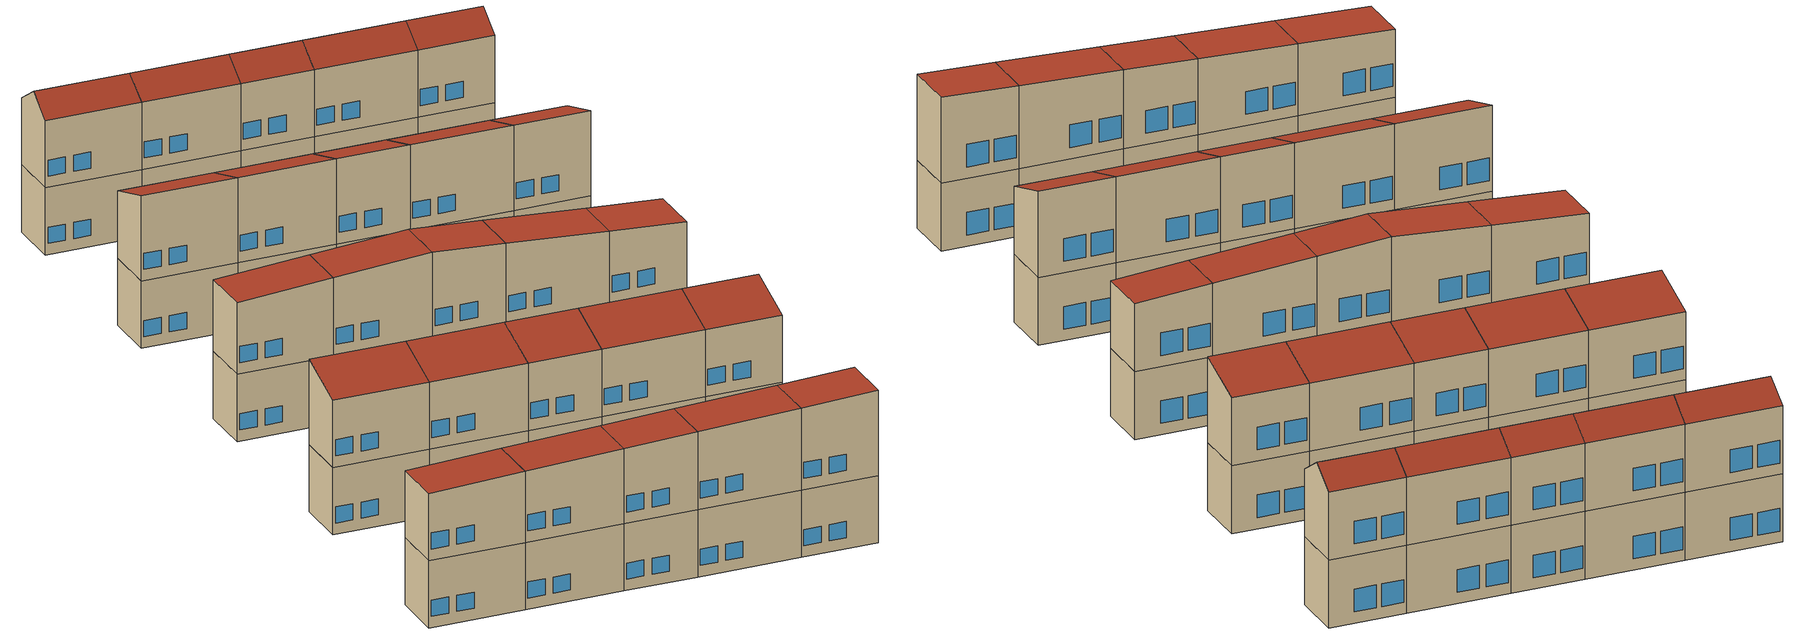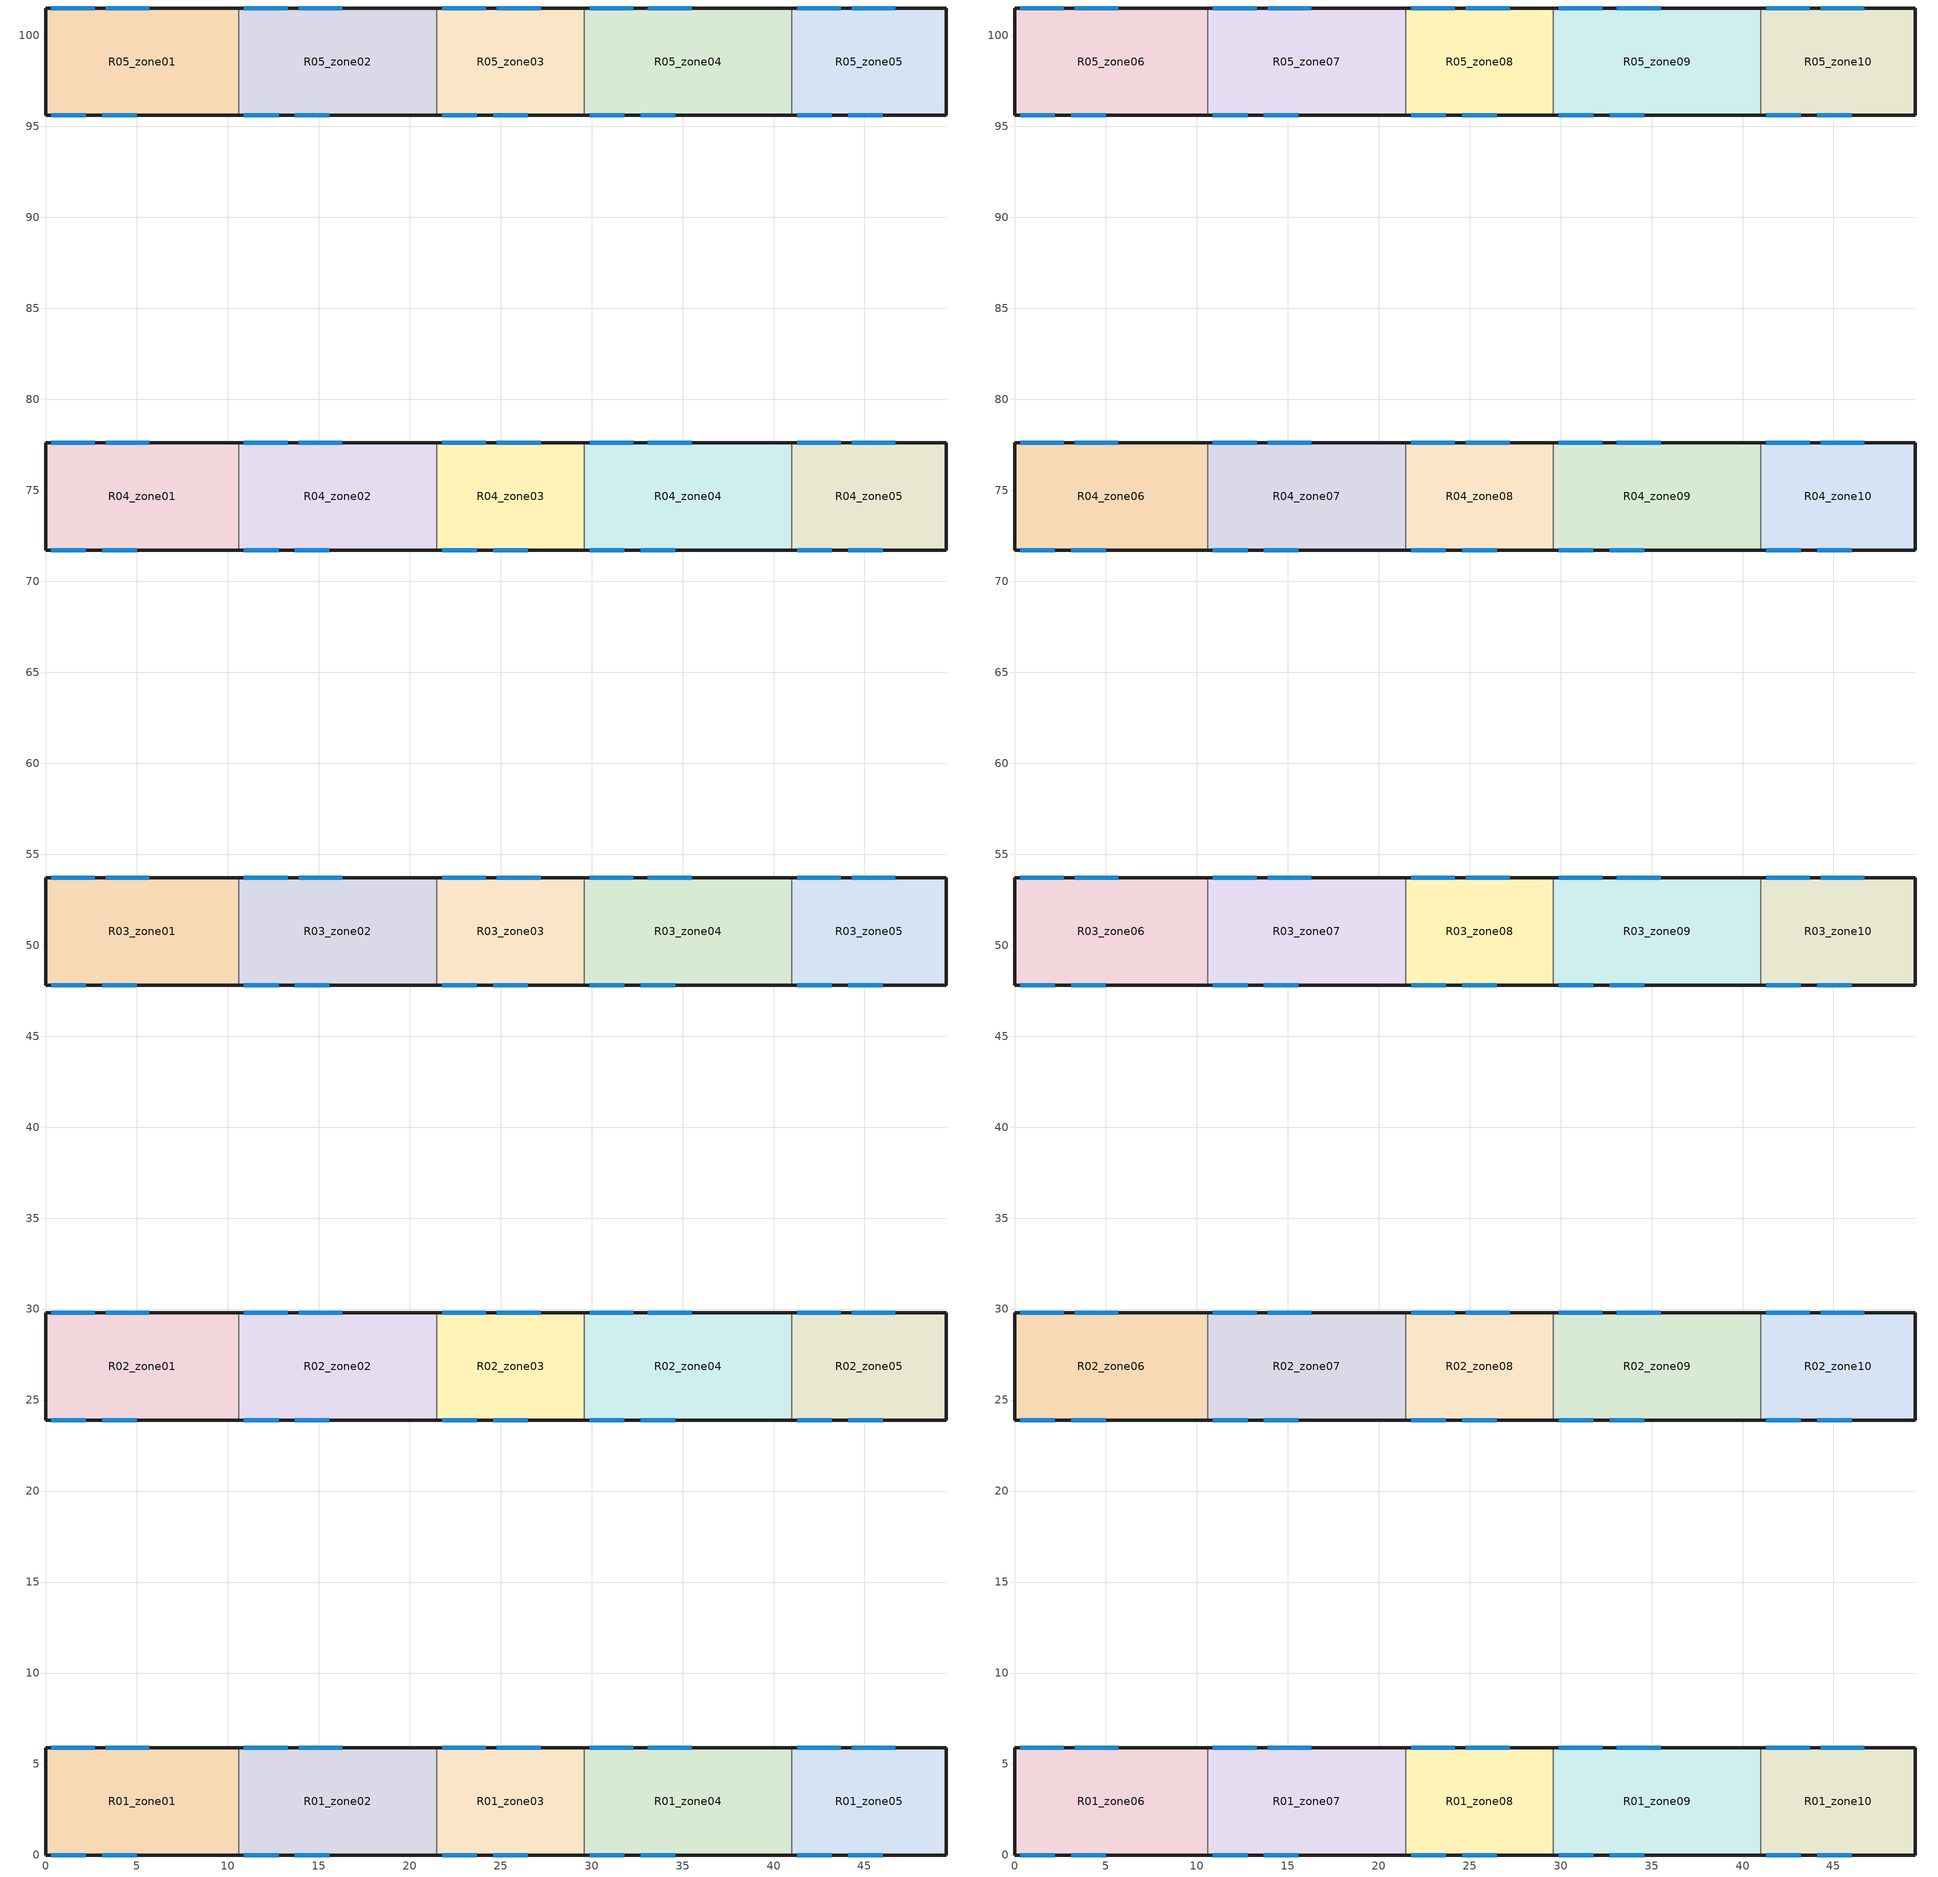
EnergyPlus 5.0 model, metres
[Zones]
R01_zone01
 floor ground (GROUND_FLOOR): 10.6,5.9 10.6,0 0,0 0,5.9 z0
 wall outside (EXT_WALL): 10.6,5.9 0,5.9 0,0 10.6,0 z0:7.5
 wall to R01_zone02 (ADJ_WALL): 10.6,0 10.6,5.9 z0:7.5
 window (EXT_WINDOW1): 0.3,0 2.2,0 / 3.1,0 5,0 z1.25:3.05; 2.7,5.9 0.3,5.9 / 5.7,5.9 3.3,5.9 z1.25:3.75
 ceiling to R01_zone06 (ADJ_CEILING): 0,5.9 0,0 10.6,0 10.6,5.9 z7.5
R01_zone02
 floor ground (GROUND_FLOOR): 21.5,5.9 21.5,0 10.6,0 10.6,5.9 z0
 wall outside (EXT_WALL): 21.5,5.9 10.6,5.9 / 10.6,0 21.5,0 z0:7.5
 wall to R01_zone03 (ADJ_WALL): 21.5,0 21.5,5.9 z0:7.5
 wall to R01_zone01 (ADJ_WALL): 10.6,5.9 10.6,0 z0:7.5
 window (EXT_WINDOW1): 10.9,0 12.8,0 / 13.7,0 15.6,0 z1.25:3.05; 13.3,5.9 10.9,5.9 / 16.3,5.9 13.9,5.9 z1.25:3.75
 ceiling to R01_zone07 (ADJ_CEILING): 10.6,5.9 10.6,0 21.5,0 21.5,5.9 z7.5
R01_zone03
 floor ground (GROUND_FLOOR): 29.6,5.9 29.6,0 21.5,0 21.5,5.9 z0
 wall outside (EXT_WALL): 29.6,5.9 21.5,5.9 / 21.5,0 29.6,0 z0:7.5
 wall to R01_zone04 (ADJ_WALL): 29.6,0 29.6,5.9 z0:7.5
 wall to R01_zone02 (ADJ_WALL): 21.5,5.9 21.5,0 z0:7.5
 window (EXT_WINDOW1): 21.8,0 23.7,0 / 24.6,0 26.5,0 z1.25:3.05; 24.2,5.9 21.8,5.9 / 27.2,5.9 24.8,5.9 z1.25:3.75
 ceiling to R01_zone08 (ADJ_CEILING): 21.5,5.9 21.5,0 29.6,0 29.6,5.9 z7.5
R01_zone04
 floor ground (GROUND_FLOOR): 41,5.9 41,0 29.6,0 29.6,5.9 z0
 wall outside (EXT_WALL): 41,5.9 29.6,5.9 / 29.6,0 41,0 z0:7.5
 wall to R01_zone05 (ADJ_WALL): 41,0 41,5.9 z0:7.5
 wall to R01_zone03 (ADJ_WALL): 29.6,5.9 29.6,0 z0:7.5
 window (EXT_WINDOW1): 29.9,0 31.8,0 / 32.7,0 34.6,0 z1.25:3.05; 32.3,5.9 29.9,5.9 / 35.5,5.9 33.1,5.9 z1.25:3.75
 ceiling to R01_zone09 (ADJ_CEILING): 29.6,5.9 29.6,0 41,0 41,5.9 z7.5
R01_zone05
 floor ground (GROUND_FLOOR): 49.5,5.9 49.5,0 41,0 41,5.9 z0
 wall outside (EXT_WALL): 41,0 49.5,0 49.5,5.9 41,5.9 z0:7.5
 wall to R01_zone04 (ADJ_WALL): 41,5.9 41,0 z0:7.5
 window (EXT_WINDOW1): 41.3,0 43.2,0 / 44.1,0 46,0 z1.25:3.05; 43.7,5.9 41.3,5.9 / 46.7,5.9 44.3,5.9 z1.25:3.75
 ceiling to R01_zone10 (ADJ_CEILING): 41,5.9 41,0 49.5,0 49.5,5.9 z7.5
R02_zone01
 floor ground (GROUND_FLOOR): 10.6,29.8 10.6,23.9 0,23.9 0,29.8 z0
 wall outside (EXT_WALL): 10.6,29.8 0,29.8 0,23.9 10.6,23.9 z0:7.5
 wall to R02_zone02 (ADJ_WALL): 10.6,23.9 10.6,29.8 z0:7.5
 window (EXT_WINDOW1): 0.3,23.9 2.2,23.9 / 3.1,23.9 5,23.9 z1.25:3.05; 2.7,29.8 0.3,29.8 / 5.7,29.8 3.3,29.8 z1.25:3.75
 ceiling to R02_zone06 (ADJ_CEILING): 0,29.8 0,23.9 10.6,23.9 10.6,29.8 z7.5
R02_zone02
 floor ground (GROUND_FLOOR): 21.5,29.8 21.5,23.9 10.6,23.9 10.6,29.8 z0
 wall outside (EXT_WALL): 21.5,29.8 10.6,29.8 / 10.6,23.9 21.5,23.9 z0:7.5
 wall to R02_zone03 (ADJ_WALL): 21.5,23.9 21.5,29.8 z0:7.5
 wall to R02_zone01 (ADJ_WALL): 10.6,29.8 10.6,23.9 z0:7.5
 window (EXT_WINDOW1): 10.9,23.9 12.8,23.9 / 13.7,23.9 15.6,23.9 z1.25:3.05; 13.3,29.8 10.9,29.8 / 16.3,29.8 13.9,29.8 z1.25:3.75
 ceiling to R02_zone07 (ADJ_CEILING): 10.6,29.8 10.6,23.9 21.5,23.9 21.5,29.8 z7.5
R02_zone03
 floor ground (GROUND_FLOOR): 29.6,29.8 29.6,23.9 21.5,23.9 21.5,29.8 z0
 wall outside (EXT_WALL): 29.6,29.8 21.5,29.8 / 21.5,23.9 29.6,23.9 z0:7.5
 wall to R02_zone04 (ADJ_WALL): 29.6,23.9 29.6,29.8 z0:7.5
 wall to R02_zone02 (ADJ_WALL): 21.5,29.8 21.5,23.9 z0:7.5
 window (EXT_WINDOW1): 21.8,23.9 23.7,23.9 / 24.6,23.9 26.5,23.9 z1.25:3.05; 24.2,29.8 21.8,29.8 / 27.2,29.8 24.8,29.8 z1.25:3.75
 ceiling to R02_zone08 (ADJ_CEILING): 21.5,29.8 21.5,23.9 29.6,23.9 29.6,29.8 z7.5
R02_zone04
 floor ground (GROUND_FLOOR): 41,29.8 41,23.9 29.6,23.9 29.6,29.8 z0
 wall outside (EXT_WALL): 41,29.8 29.6,29.8 / 29.6,23.9 41,23.9 z0:7.5
 wall to R02_zone05 (ADJ_WALL): 41,23.9 41,29.8 z0:7.5
 wall to R02_zone03 (ADJ_WALL): 29.6,29.8 29.6,23.9 z0:7.5
 window (EXT_WINDOW1): 29.9,23.9 31.8,23.9 / 32.7,23.9 34.6,23.9 z1.25:3.05; 32.3,29.8 29.9,29.8 / 35.5,29.8 33.1,29.8 z1.25:3.75
 ceiling to R02_zone09 (ADJ_CEILING): 29.6,29.8 29.6,23.9 41,23.9 41,29.8 z7.5
R02_zone05
 floor ground (GROUND_FLOOR): 49.5,29.8 49.5,23.9 41,23.9 41,29.8 z0
 wall outside (EXT_WALL): 41,23.9 49.5,23.9 49.5,29.8 41,29.8 z0:7.5
 wall to R02_zone04 (ADJ_WALL): 41,29.8 41,23.9 z0:7.5
 window (EXT_WINDOW1): 41.3,23.9 43.2,23.9 / 44.1,23.9 46,23.9 z1.25:3.05; 43.7,29.8 41.3,29.8 / 46.7,29.8 44.3,29.8 z1.25:3.75
 ceiling to R02_zone10 (ADJ_CEILING): 41,29.8 41,23.9 49.5,23.9 49.5,29.8 z7.5
R03_zone01
 floor ground (GROUND_FLOOR): 10.6,53.7 10.6,47.8 0,47.8 0,53.7 z0
 wall outside (EXT_WALL): 10.6,53.7 0,53.7 0,47.8 10.6,47.8 z0:7.5
 wall to R03_zone02 (ADJ_WALL): 10.6,47.8 10.6,53.7 z0:7.5
 window (EXT_WINDOW1): 0.3,47.8 2.2,47.8 / 3.1,47.8 5,47.8 z1.25:3.05; 2.7,53.7 0.3,53.7 / 5.7,53.7 3.3,53.7 z1.25:3.75
 ceiling to R03_zone06 (ADJ_CEILING): 0,53.7 0,47.8 10.6,47.8 10.6,53.7 z7.5
R03_zone02
 floor ground (GROUND_FLOOR): 21.5,53.7 21.5,47.8 10.6,47.8 10.6,53.7 z0
 wall outside (EXT_WALL): 21.5,53.7 10.6,53.7 / 10.6,47.8 21.5,47.8 z0:7.5
 wall to R03_zone03 (ADJ_WALL): 21.5,47.8 21.5,53.7 z0:7.5
 wall to R03_zone01 (ADJ_WALL): 10.6,53.7 10.6,47.8 z0:7.5
 window (EXT_WINDOW1): 10.9,47.8 12.8,47.8 / 13.7,47.8 15.6,47.8 z1.25:3.05; 13.3,53.7 10.9,53.7 / 16.3,53.7 13.9,53.7 z1.25:3.75
 ceiling to R03_zone07 (ADJ_CEILING): 10.6,53.7 10.6,47.8 21.5,47.8 21.5,53.7 z7.5
R03_zone03
 floor ground (GROUND_FLOOR): 29.6,53.7 29.6,47.8 21.5,47.8 21.5,53.7 z0
 wall outside (EXT_WALL): 29.6,53.7 21.5,53.7 / 21.5,47.8 29.6,47.8 z0:7.5
 wall to R03_zone04 (ADJ_WALL): 29.6,47.8 29.6,53.7 z0:7.5
 wall to R03_zone02 (ADJ_WALL): 21.5,53.7 21.5,47.8 z0:7.5
 window (EXT_WINDOW1): 21.8,47.8 23.7,47.8 / 24.6,47.8 26.5,47.8 z1.25:3.05; 24.2,53.7 21.8,53.7 / 27.2,53.7 24.8,53.7 z1.25:3.75
 ceiling to R03_zone08 (ADJ_CEILING): 21.5,53.7 21.5,47.8 29.6,47.8 29.6,53.7 z7.5
R03_zone04
 floor ground (GROUND_FLOOR): 41,53.7 41,47.8 29.6,47.8 29.6,53.7 z0
 wall outside (EXT_WALL): 41,53.7 29.6,53.7 / 29.6,47.8 41,47.8 z0:7.5
 wall to R03_zone05 (ADJ_WALL): 41,47.8 41,53.7 z0:7.5
 wall to R03_zone03 (ADJ_WALL): 29.6,53.7 29.6,47.8 z0:7.5
 window (EXT_WINDOW1): 29.9,47.8 31.8,47.8 / 32.7,47.8 34.6,47.8 z1.25:3.05; 32.3,53.7 29.9,53.7 / 35.5,53.7 33.1,53.7 z1.25:3.75
 ceiling to R03_zone09 (ADJ_CEILING): 29.6,53.7 29.6,47.8 41,47.8 41,53.7 z7.5
R03_zone05
 floor ground (GROUND_FLOOR): 49.5,53.7 49.5,47.8 41,47.8 41,53.7 z0
 wall outside (EXT_WALL): 41,47.8 49.5,47.8 49.5,53.7 41,53.7 z0:7.5
 wall to R03_zone04 (ADJ_WALL): 41,53.7 41,47.8 z0:7.5
 window (EXT_WINDOW1): 41.3,47.8 43.2,47.8 / 44.1,47.8 46,47.8 z1.25:3.05; 43.7,53.7 41.3,53.7 / 46.7,53.7 44.3,53.7 z1.25:3.75
 ceiling to R03_zone10 (ADJ_CEILING): 41,53.7 41,47.8 49.5,47.8 49.5,53.7 z7.5
R04_zone01
 floor ground (GROUND_FLOOR): 10.6,77.6 10.6,71.7 0,71.7 0,77.6 z0
 wall outside (EXT_WALL): 10.6,77.6 0,77.6 0,71.7 10.6,71.7 z0:7.5
 wall to R04_zone02 (ADJ_WALL): 10.6,71.7 10.6,77.6 z0:7.5
 window (EXT_WINDOW1): 0.3,71.7 2.2,71.7 / 3.1,71.7 5,71.7 z1.25:3.05; 2.7,77.6 0.3,77.6 / 5.7,77.6 3.3,77.6 z1.25:3.75
 ceiling to R04_zone06 (ADJ_CEILING): 0,77.6 0,71.7 10.6,71.7 10.6,77.6 z7.5
R04_zone02
 floor ground (GROUND_FLOOR): 21.5,77.6 21.5,71.7 10.6,71.7 10.6,77.6 z0
 wall outside (EXT_WALL): 21.5,77.6 10.6,77.6 / 10.6,71.7 21.5,71.7 z0:7.5
 wall to R04_zone03 (ADJ_WALL): 21.5,71.7 21.5,77.6 z0:7.5
 wall to R04_zone01 (ADJ_WALL): 10.6,77.6 10.6,71.7 z0:7.5
 window (EXT_WINDOW1): 10.9,71.7 12.8,71.7 / 13.7,71.7 15.6,71.7 z1.25:3.05; 13.3,77.6 10.9,77.6 / 16.3,77.6 13.9,77.6 z1.25:3.75
 ceiling to R04_zone07 (ADJ_CEILING): 10.6,77.6 10.6,71.7 21.5,71.7 21.5,77.6 z7.5
R04_zone03
 floor ground (GROUND_FLOOR): 29.6,77.6 29.6,71.7 21.5,71.7 21.5,77.6 z0
 wall outside (EXT_WALL): 29.6,77.6 21.5,77.6 / 21.5,71.7 29.6,71.7 z0:7.5
 wall to R04_zone04 (ADJ_WALL): 29.6,71.7 29.6,77.6 z0:7.5
 wall to R04_zone02 (ADJ_WALL): 21.5,77.6 21.5,71.7 z0:7.5
 window (EXT_WINDOW1): 21.8,71.7 23.7,71.7 / 24.6,71.7 26.5,71.7 z1.25:3.05; 24.2,77.6 21.8,77.6 / 27.2,77.6 24.8,77.6 z1.25:3.75
 ceiling to R04_zone08 (ADJ_CEILING): 21.5,77.6 21.5,71.7 29.6,71.7 29.6,77.6 z7.5
R04_zone04
 floor ground (GROUND_FLOOR): 41,77.6 41,71.7 29.6,71.7 29.6,77.6 z0
 wall outside (EXT_WALL): 41,77.6 29.6,77.6 / 29.6,71.7 41,71.7 z0:7.5
 wall to R04_zone05 (ADJ_WALL): 41,71.7 41,77.6 z0:7.5
 wall to R04_zone03 (ADJ_WALL): 29.6,77.6 29.6,71.7 z0:7.5
 window (EXT_WINDOW1): 29.9,71.7 31.8,71.7 / 32.7,71.7 34.6,71.7 z1.25:3.05; 32.3,77.6 29.9,77.6 / 35.5,77.6 33.1,77.6 z1.25:3.75
 ceiling to R04_zone09 (ADJ_CEILING): 29.6,77.6 29.6,71.7 41,71.7 41,77.6 z7.5
R04_zone05
 floor ground (GROUND_FLOOR): 49.5,77.6 49.5,71.7 41,71.7 41,77.6 z0
 wall outside (EXT_WALL): 41,71.7 49.5,71.7 49.5,77.6 41,77.6 z0:7.5
 wall to R04_zone04 (ADJ_WALL): 41,77.6 41,71.7 z0:7.5
 window (EXT_WINDOW1): 41.3,71.7 43.2,71.7 / 44.1,71.7 46,71.7 z1.25:3.05; 43.7,77.6 41.3,77.6 / 46.7,77.6 44.3,77.6 z1.25:3.75
 ceiling to R04_zone10 (ADJ_CEILING): 41,77.6 41,71.7 49.5,71.7 49.5,77.6 z7.5
R05_zone01
 floor ground (GROUND_FLOOR): 10.6,101.5 10.6,95.6 0,95.6 0,101.5 z0
 wall outside (EXT_WALL): 10.6,101.5 0,101.5 0,95.6 10.6,95.6 z0:7.5
 wall to R05_zone02 (ADJ_WALL): 10.6,95.6 10.6,101.5 z0:7.5
 window (EXT_WINDOW1): 0.3,95.6 2.2,95.6 / 3.1,95.6 5,95.6 z1.25:3.05; 2.7,101.5 0.3,101.5 / 5.7,101.5 3.3,101.5 z1.25:3.75
 ceiling to R05_zone06 (ADJ_CEILING): 0,101.5 0,95.6 10.6,95.6 10.6,101.5 z7.5
R05_zone02
 floor ground (GROUND_FLOOR): 21.5,101.5 21.5,95.6 10.6,95.6 10.6,101.5 z0
 wall outside (EXT_WALL): 21.5,101.5 10.6,101.5 / 10.6,95.6 21.5,95.6 z0:7.5
 wall to R05_zone03 (ADJ_WALL): 21.5,95.6 21.5,101.5 z0:7.5
 wall to R05_zone01 (ADJ_WALL): 10.6,101.5 10.6,95.6 z0:7.5
 window (EXT_WINDOW1): 10.9,95.6 12.8,95.6 / 13.7,95.6 15.6,95.6 z1.25:3.05; 13.3,101.5 10.9,101.5 / 16.3,101.5 13.9,101.5 z1.25:3.75
 ceiling to R05_zone07 (ADJ_CEILING): 10.6,101.5 10.6,95.6 21.5,95.6 21.5,101.5 z7.5
R05_zone03
 floor ground (GROUND_FLOOR): 29.6,101.5 29.6,95.6 21.5,95.6 21.5,101.5 z0
 wall outside (EXT_WALL): 29.6,101.5 21.5,101.5 / 21.5,95.6 29.6,95.6 z0:7.5
 wall to R05_zone04 (ADJ_WALL): 29.6,95.6 29.6,101.5 z0:7.5
 wall to R05_zone02 (ADJ_WALL): 21.5,101.5 21.5,95.6 z0:7.5
 window (EXT_WINDOW1): 21.8,95.6 23.7,95.6 / 24.6,95.6 26.5,95.6 z1.25:3.05; 24.2,101.5 21.8,101.5 / 27.2,101.5 24.8,101.5 z1.25:3.75
 ceiling to R05_zone08 (ADJ_CEILING): 21.5,101.5 21.5,95.6 29.6,95.6 29.6,101.5 z7.5
R05_zone04
 floor ground (GROUND_FLOOR): 41,101.5 41,95.6 29.6,95.6 29.6,101.5 z0
 wall outside (EXT_WALL): 41,101.5 29.6,101.5 / 29.6,95.6 41,95.6 z0:7.5
 wall to R05_zone05 (ADJ_WALL): 41,95.6 41,101.5 z0:7.5
 wall to R05_zone03 (ADJ_WALL): 29.6,101.5 29.6,95.6 z0:7.5
 window (EXT_WINDOW1): 29.9,95.6 31.8,95.6 / 32.7,95.6 34.6,95.6 z1.25:3.05; 32.3,101.5 29.9,101.5 / 35.5,101.5 33.1,101.5 z1.25:3.75
 ceiling to R05_zone09 (ADJ_CEILING): 29.6,101.5 29.6,95.6 41,95.6 41,101.5 z7.5
R05_zone05
 floor ground (GROUND_FLOOR): 49.5,101.5 49.5,95.6 41,95.6 41,101.5 z0
 wall outside (EXT_WALL): 41,95.6 49.5,95.6 49.5,101.5 41,101.5 z0:7.5
 wall to R05_zone04 (ADJ_WALL): 41,101.5 41,95.6 z0:7.5
 window (EXT_WINDOW1): 41.3,95.6 43.2,95.6 / 44.1,95.6 46,95.6 z1.25:3.05; 43.7,101.5 41.3,101.5 / 46.7,101.5 44.3,101.5 z1.25:3.75
 ceiling to R05_zone10 (ADJ_CEILING): 41,101.5 41,95.6 49.5,95.6 49.5,101.5 z7.5
R01_zone06
 floor to R01_zone01 (ADJ_CEILING): 10.6,5.9 10.6,0 0,0 0,5.9 z7.5
 wall outside (EXT_WALL): 0,5.9 0,0 z7.5:15; 10.6,5.9,15.43 10.6,5.9,7.5 0,5.9,7.5 0,5.9,15; 0,0,15 0,0,7.5 10.6,0,7.5 10.6,0,15.43
 wall to R01_zone07 (ADJ_WALL): 10.6,0 10.6,5.9 z7.5:15.43
 window (EXT_WINDOW1): 0.3,0 2.2,0 / 3.1,0 5,0 z8.75:10.55; 2.7,5.9 0.3,5.9 / 5.7,5.9 3.3,5.9 z8.75:11.25
 roof outside (EXT_ROOF): 0,5.9,15 0,0,15 10.6,0,15.43 10.6,5.9,15.43
R01_zone07
 floor to R01_zone02 (ADJ_CEILING): 21.5,5.9 21.5,0 10.6,0 10.6,5.9 z7.5
 wall outside (EXT_WALL): 21.5,5.9,15.87 21.5,5.9,7.5 10.6,5.9,7.5 10.6,5.9,15.43; 10.6,0,15.43 10.6,0,7.5 21.5,0,7.5 21.5,0,15.87
 wall to R01_zone08 (ADJ_WALL): 21.5,0 21.5,5.9 z7.5:15.87
 wall to R01_zone06 (ADJ_WALL): 10.6,5.9 10.6,0 z7.5:15.43
 window (EXT_WINDOW1): 10.9,0 12.8,0 / 13.7,0 15.6,0 z8.75:10.55; 13.3,5.9 10.9,5.9 / 16.3,5.9 13.9,5.9 z8.75:11.25
 roof outside (EXT_ROOF): 10.6,5.9,15.43 10.6,0,15.43 21.5,0,15.87 21.5,5.9,15.87
R01_zone08
 floor to R01_zone03 (ADJ_CEILING): 29.6,5.9 29.6,0 21.5,0 21.5,5.9 z7.5
 wall outside (EXT_WALL): 29.6,5.9,16.2 29.6,5.9,7.5 21.5,5.9,7.5 21.5,5.9,15.87; 21.5,0,15.87 21.5,0,7.5 29.6,0,7.5 29.6,0,16.2
 wall to R01_zone09 (ADJ_WALL): 29.6,0 29.6,5.9 z7.5:16.2
 wall to R01_zone07 (ADJ_WALL): 21.5,5.9 21.5,0 z7.5:15.87
 window (EXT_WINDOW1): 21.8,0 23.7,0 / 24.6,0 26.5,0 z8.75:10.55; 24.2,5.9 21.8,5.9 / 27.2,5.9 24.8,5.9 z8.75:11.25
 roof outside (EXT_ROOF): 21.5,5.9,15.87 21.5,0,15.87 29.6,0,16.2 29.6,5.9,16.2
R01_zone09
 floor to R01_zone04 (ADJ_CEILING): 41,5.9 41,0 29.6,0 29.6,5.9 z7.5
 wall outside (EXT_WALL): 41,5.9,16.66 41,5.9,7.5 29.6,5.9,7.5 29.6,5.9,16.2; 29.6,0,16.2 29.6,0,7.5 41,0,7.5 41,0,16.66
 wall to R01_zone10 (ADJ_WALL): 41,0 41,5.9 z7.5:16.66
 wall to R01_zone08 (ADJ_WALL): 29.6,5.9 29.6,0 z7.5:16.2
 window (EXT_WINDOW1): 29.9,0 31.8,0 / 32.7,0 34.6,0 z8.75:10.55; 32.3,5.9 29.9,5.9 / 35.5,5.9 33.1,5.9 z8.75:11.25
 roof outside (EXT_ROOF): 29.6,5.9,16.2 29.6,0,16.2 41,0,16.66 41,5.9,16.66
R01_zone10
 floor to R01_zone05 (ADJ_CEILING): 49.5,5.9 49.5,0 41,0 41,5.9 z7.5
 wall outside (EXT_WALL): 49.5,0 49.5,5.9 z7.5:17; 49.5,5.9,17 49.5,5.9,7.5 41,5.9,7.5 41,5.9,16.66; 41,0,16.66 41,0,7.5 49.5,0,7.5 49.5,0,17
 wall to R01_zone09 (ADJ_WALL): 41,5.9 41,0 z7.5:16.66
 window (EXT_WINDOW1): 41.3,0 43.2,0 / 44.1,0 46,0 z8.75:10.55; 43.7,5.9 41.3,5.9 / 46.7,5.9 44.3,5.9 z8.75:11.25
 roof outside (EXT_ROOF): 41,5.9,16.66 41,0,16.66 49.5,0,17 49.5,5.9,17
R02_zone06
 floor to R02_zone01 (ADJ_CEILING): 10.6,29.8 10.6,23.9 0,23.9 0,29.8 z7.5
 wall outside (EXT_WALL): 10.6,29.8 0,29.8 z7.5:17; 0,23.9 10.6,23.9 z7.5:15; 0,29.8,17 0,29.8,7.5 0,23.9,7.5 0,23.9,15
 wall to R02_zone07 (ADJ_WALL): 10.6,23.9,15 10.6,23.9,7.5 10.6,29.8,7.5 10.6,29.8,17
 window (EXT_WINDOW1): 0.3,23.9 2.2,23.9 / 3.1,23.9 5,23.9 z8.75:10.55; 2.7,29.8 0.3,29.8 / 5.7,29.8 3.3,29.8 z8.75:11.25
 roof outside (EXT_ROOF): 0,29.8,17 0,23.9,15 10.6,23.9,15 10.6,29.8,17
R02_zone07
 floor to R02_zone02 (ADJ_CEILING): 21.5,29.8 21.5,23.9 10.6,23.9 10.6,29.8 z7.5
 wall outside (EXT_WALL): 21.5,29.8 10.6,29.8 z7.5:17; 10.6,23.9 21.5,23.9 z7.5:15
 wall to R02_zone08 (ADJ_WALL): 21.5,23.9,15 21.5,23.9,7.5 21.5,29.8,7.5 21.5,29.8,17
 wall to R02_zone06 (ADJ_WALL): 10.6,29.8,17 10.6,29.8,7.5 10.6,23.9,7.5 10.6,23.9,15
 window (EXT_WINDOW1): 10.9,23.9 12.8,23.9 / 13.7,23.9 15.6,23.9 z8.75:10.55; 13.3,29.8 10.9,29.8 / 16.3,29.8 13.9,29.8 z8.75:11.25
 roof outside (EXT_ROOF): 10.6,29.8,17 10.6,23.9,15 21.5,23.9,15 21.5,29.8,17
R02_zone08
 floor to R02_zone03 (ADJ_CEILING): 29.6,29.8 29.6,23.9 21.5,23.9 21.5,29.8 z7.5
 wall outside (EXT_WALL): 29.6,29.8 21.5,29.8 z7.5:17; 21.5,23.9 29.6,23.9 z7.5:15
 wall to R02_zone09 (ADJ_WALL): 29.6,23.9,15 29.6,23.9,7.5 29.6,29.8,7.5 29.6,29.8,17
 wall to R02_zone07 (ADJ_WALL): 21.5,29.8,17 21.5,29.8,7.5 21.5,23.9,7.5 21.5,23.9,15
 window (EXT_WINDOW1): 21.8,23.9 23.7,23.9 / 24.6,23.9 26.5,23.9 z8.75:10.55; 24.2,29.8 21.8,29.8 / 27.2,29.8 24.8,29.8 z8.75:11.25
 roof outside (EXT_ROOF): 21.5,29.8,17 21.5,23.9,15 29.6,23.9,15 29.6,29.8,17
R02_zone09
 floor to R02_zone04 (ADJ_CEILING): 41,29.8 41,23.9 29.6,23.9 29.6,29.8 z7.5
 wall outside (EXT_WALL): 41,29.8 29.6,29.8 z7.5:17; 29.6,23.9 41,23.9 z7.5:15
 wall to R02_zone10 (ADJ_WALL): 41,23.9,15 41,23.9,7.5 41,29.8,7.5 41,29.8,17
 wall to R02_zone08 (ADJ_WALL): 29.6,29.8,17 29.6,29.8,7.5 29.6,23.9,7.5 29.6,23.9,15
 window (EXT_WINDOW1): 29.9,23.9 31.8,23.9 / 32.7,23.9 34.6,23.9 z8.75:10.55; 32.3,29.8 29.9,29.8 / 35.5,29.8 33.1,29.8 z8.75:11.25
 roof outside (EXT_ROOF): 29.6,29.8,17 29.6,23.9,15 41,23.9,15 41,29.8,17
R02_zone10
 floor to R02_zone05 (ADJ_CEILING): 49.5,29.8 49.5,23.9 41,23.9 41,29.8 z7.5
 wall outside (EXT_WALL): 49.5,29.8 41,29.8 z7.5:17; 41,23.9 49.5,23.9 z7.5:15; 49.5,23.9,15 49.5,23.9,7.5 49.5,29.8,7.5 49.5,29.8,17
 wall to R02_zone09 (ADJ_WALL): 41,29.8,17 41,29.8,7.5 41,23.9,7.5 41,23.9,15
 window (EXT_WINDOW1): 41.3,23.9 43.2,23.9 / 44.1,23.9 46,23.9 z8.75:10.55; 43.7,29.8 41.3,29.8 / 46.7,29.8 44.3,29.8 z8.75:11.25
 roof outside (EXT_ROOF): 41,29.8,17 41,23.9,15 49.5,23.9,15 49.5,29.8,17
R03_zone06
 floor to R03_zone01 (ADJ_CEILING): 10.6,53.7 10.6,47.8 0,47.8 0,53.7 z7.5
 wall outside (EXT_WALL): 0,53.7 0,47.8 z7.5:15.46; 10.6,53.7,16.22 10.6,53.7,7.5 0,53.7,7.5 0,53.7,15.46; 0,47.8,15.46 0,47.8,7.5 10.6,47.8,7.5 10.6,47.8,16.22
 wall to R03_zone07 (ADJ_WALL): 10.6,47.8 10.6,53.7 z7.5:16.22
 window (EXT_WINDOW1): 0.3,47.8 2.2,47.8 / 3.1,47.8 5,47.8 z8.75:10.55; 2.7,53.7 0.3,53.7 / 5.7,53.7 3.3,53.7 z8.75:11.25
 roof outside (EXT_ROOF): 0,53.7,15.46 0,47.8,15.46 10.6,47.8,16.22 10.6,53.7,16.22
R03_zone07
 floor to R03_zone02 (ADJ_CEILING): 21.5,53.7 21.5,47.8 10.6,47.8 10.6,53.7 z7.5
 wall outside (EXT_WALL): 21.5,53.7,17 21.5,53.7,7.5 10.6,53.7,7.5 10.6,53.7,16.22; 10.6,47.8,16.22 10.6,47.8,7.5 21.5,47.8,7.5 21.5,47.8,17
 wall to R03_zone08 (ADJ_WALL): 21.5,47.8 21.5,53.7 z7.5:17
 wall to R03_zone06 (ADJ_WALL): 10.6,53.7 10.6,47.8 z7.5:16.22
 window (EXT_WINDOW1): 10.9,47.8 12.8,47.8 / 13.7,47.8 15.6,47.8 z8.75:10.55; 13.3,53.7 10.9,53.7 / 16.3,53.7 13.9,53.7 z8.75:11.25
 roof outside (EXT_ROOF): 10.6,53.7,16.22 10.6,47.8,16.22 21.5,47.8,17 21.5,53.7,17
R03_zone08
 floor to R03_zone03 (ADJ_CEILING): 29.6,53.7 29.6,47.8 21.5,47.8 21.5,53.7 z7.5
 wall outside (EXT_WALL): 29.6,53.7,16.42 29.6,53.7,7.5 21.5,53.7,7.5 21.5,53.7,17; 21.5,47.8,17 21.5,47.8,7.5 29.6,47.8,7.5 29.6,47.8,16.42
 wall to R03_zone09 (ADJ_WALL): 29.6,47.8 29.6,53.7 z7.5:16.42
 wall to R03_zone07 (ADJ_WALL): 21.5,53.7 21.5,47.8 z7.5:17
 window (EXT_WINDOW1): 21.8,47.8 23.7,47.8 / 24.6,47.8 26.5,47.8 z8.75:10.55; 24.2,53.7 21.8,53.7 / 27.2,53.7 24.8,53.7 z8.75:11.25
 roof outside (EXT_ROOF): 21.5,53.7,17 21.5,47.8,17 29.6,47.8,16.42 29.6,53.7,16.42
R03_zone09
 floor to R03_zone04 (ADJ_CEILING): 41,53.7 41,47.8 29.6,47.8 29.6,53.7 z7.5
 wall outside (EXT_WALL): 41,53.7,15.61 41,53.7,7.5 29.6,53.7,7.5 29.6,53.7,16.42; 29.6,47.8,16.42 29.6,47.8,7.5 41,47.8,7.5 41,47.8,15.61
 wall to R03_zone10 (ADJ_WALL): 41,47.8 41,53.7 z7.5:15.61
 wall to R03_zone08 (ADJ_WALL): 29.6,53.7 29.6,47.8 z7.5:16.42
 window (EXT_WINDOW1): 29.9,47.8 31.8,47.8 / 32.7,47.8 34.6,47.8 z8.75:10.55; 32.3,53.7 29.9,53.7 / 35.5,53.7 33.1,53.7 z8.75:11.25
 roof outside (EXT_ROOF): 29.6,53.7,16.42 29.6,47.8,16.42 41,47.8,15.61 41,53.7,15.61
R03_zone10
 floor to R03_zone05 (ADJ_CEILING): 49.5,53.7 49.5,47.8 41,47.8 41,53.7 z7.5
 wall outside (EXT_WALL): 49.5,47.8 49.5,53.7 z7.5:15; 49.5,53.7,15 49.5,53.7,7.5 41,53.7,7.5 41,53.7,15.61; 41,47.8,15.61 41,47.8,7.5 49.5,47.8,7.5 49.5,47.8,15
 wall to R03_zone09 (ADJ_WALL): 41,53.7 41,47.8 z7.5:15.61
 window (EXT_WINDOW1): 41.3,47.8 43.2,47.8 / 44.1,47.8 46,47.8 z8.75:10.55; 43.7,53.7 41.3,53.7 / 46.7,53.7 44.3,53.7 z8.75:11.25
 roof outside (EXT_ROOF): 41,53.7,15.61 41,47.8,15.61 49.5,47.8,15 49.5,53.7,15
R04_zone06
 floor to R04_zone01 (ADJ_CEILING): 10.6,77.6 10.6,71.7 0,71.7 0,77.6 z7.5
 wall outside (EXT_WALL): 10.6,77.6 0,77.6 z7.5:15; 0,71.7 10.6,71.7 z7.5:17; 0,77.6,15 0,77.6,7.5 0,71.7,7.5 0,71.7,17
 wall to R04_zone07 (ADJ_WALL): 10.6,71.7,17 10.6,71.7,7.5 10.6,77.6,7.5 10.6,77.6,15
 window (EXT_WINDOW1): 0.3,71.7 2.2,71.7 / 3.1,71.7 5,71.7 z8.75:10.55; 2.7,77.6 0.3,77.6 / 5.7,77.6 3.3,77.6 z8.75:11.25
 roof outside (EXT_ROOF): 0,77.6,15 0,71.7,17 10.6,71.7,17 10.6,77.6,15
R04_zone07
 floor to R04_zone02 (ADJ_CEILING): 21.5,77.6 21.5,71.7 10.6,71.7 10.6,77.6 z7.5
 wall outside (EXT_WALL): 21.5,77.6 10.6,77.6 z7.5:15; 10.6,71.7 21.5,71.7 z7.5:17
 wall to R04_zone08 (ADJ_WALL): 21.5,71.7,17 21.5,71.7,7.5 21.5,77.6,7.5 21.5,77.6,15
 wall to R04_zone06 (ADJ_WALL): 10.6,77.6,15 10.6,77.6,7.5 10.6,71.7,7.5 10.6,71.7,17
 window (EXT_WINDOW1): 10.9,71.7 12.8,71.7 / 13.7,71.7 15.6,71.7 z8.75:10.55; 13.3,77.6 10.9,77.6 / 16.3,77.6 13.9,77.6 z8.75:11.25
 roof outside (EXT_ROOF): 10.6,77.6,15 10.6,71.7,17 21.5,71.7,17 21.5,77.6,15
R04_zone08
 floor to R04_zone03 (ADJ_CEILING): 29.6,77.6 29.6,71.7 21.5,71.7 21.5,77.6 z7.5
 wall outside (EXT_WALL): 29.6,77.6 21.5,77.6 z7.5:15; 21.5,71.7 29.6,71.7 z7.5:17
 wall to R04_zone09 (ADJ_WALL): 29.6,71.7,17 29.6,71.7,7.5 29.6,77.6,7.5 29.6,77.6,15
 wall to R04_zone07 (ADJ_WALL): 21.5,77.6,15 21.5,77.6,7.5 21.5,71.7,7.5 21.5,71.7,17
 window (EXT_WINDOW1): 21.8,71.7 23.7,71.7 / 24.6,71.7 26.5,71.7 z8.75:10.55; 24.2,77.6 21.8,77.6 / 27.2,77.6 24.8,77.6 z8.75:11.25
 roof outside (EXT_ROOF): 21.5,77.6,15 21.5,71.7,17 29.6,71.7,17 29.6,77.6,15
R04_zone09
 floor to R04_zone04 (ADJ_CEILING): 41,77.6 41,71.7 29.6,71.7 29.6,77.6 z7.5
 wall outside (EXT_WALL): 41,77.6 29.6,77.6 z7.5:15; 29.6,71.7 41,71.7 z7.5:17
 wall to R04_zone10 (ADJ_WALL): 41,71.7,17 41,71.7,7.5 41,77.6,7.5 41,77.6,15
 wall to R04_zone08 (ADJ_WALL): 29.6,77.6,15 29.6,77.6,7.5 29.6,71.7,7.5 29.6,71.7,17
 window (EXT_WINDOW1): 29.9,71.7 31.8,71.7 / 32.7,71.7 34.6,71.7 z8.75:10.55; 32.3,77.6 29.9,77.6 / 35.5,77.6 33.1,77.6 z8.75:11.25
 roof outside (EXT_ROOF): 29.6,77.6,15 29.6,71.7,17 41,71.7,17 41,77.6,15
R04_zone10
 floor to R04_zone05 (ADJ_CEILING): 49.5,77.6 49.5,71.7 41,71.7 41,77.6 z7.5
 wall outside (EXT_WALL): 49.5,77.6 41,77.6 z7.5:15; 41,71.7 49.5,71.7 z7.5:17; 49.5,71.7,17 49.5,71.7,7.5 49.5,77.6,7.5 49.5,77.6,15
 wall to R04_zone09 (ADJ_WALL): 41,77.6,15 41,77.6,7.5 41,71.7,7.5 41,71.7,17
 window (EXT_WINDOW1): 41.3,71.7 43.2,71.7 / 44.1,71.7 46,71.7 z8.75:10.55; 43.7,77.6 41.3,77.6 / 46.7,77.6 44.3,77.6 z8.75:11.25
 roof outside (EXT_ROOF): 41,77.6,15 41,71.7,17 49.5,71.7,17 49.5,77.6,15
R05_zone06
 floor to R05_zone01 (ADJ_CEILING): 10.6,101.5 10.6,95.6 0,95.6 0,101.5 z7.5
 wall outside (EXT_WALL): 10.6,101.5 0,101.5 / 0,95.6 10.6,95.6 z7.5:15; 0,101.5,7.5 0,95.6,7.5 0,95.6,15 0,98.55,17 0,101.5,15
 wall to R05_zone07 (ADJ_WALL): 10.6,95.6 10.6,101.5 z7.5:15; 10.6,95.6,15 10.6,101.5,15 10.6,98.55,17
 window (EXT_WINDOW1): 0.3,95.6 2.2,95.6 / 3.1,95.6 5,95.6 z8.75:10.55; 2.7,101.5 0.3,101.5 / 5.7,101.5 3.3,101.5 z8.75:11.25
 roof outside (EXT_ROOF): 0,95.6,15 10.6,95.6,15 10.6,98.55,17 0,98.55,17; 0,98.55,17 10.6,98.55,17 10.6,101.5,15 0,101.5,15
R05_zone07
 floor to R05_zone02 (ADJ_CEILING): 21.5,101.5 21.5,95.6 10.6,95.6 10.6,101.5 z7.5
 wall outside (EXT_WALL): 21.5,101.5 10.6,101.5 / 10.6,95.6 21.5,95.6 z7.5:15
 wall to R05_zone06 (ADJ_WALL): 10.6,101.5 10.6,95.6 z7.5:15; 10.6,98.55,17 10.6,101.5,15 10.6,95.6,15
 wall to R05_zone08 (ADJ_WALL): 21.5,95.6 21.5,101.5 z7.5:15; 21.5,95.6,15 21.5,101.5,15 21.5,98.55,17
 window (EXT_WINDOW1): 10.9,95.6 12.8,95.6 / 13.7,95.6 15.6,95.6 z8.75:10.55; 13.3,101.5 10.9,101.5 / 16.3,101.5 13.9,101.5 z8.75:11.25
 roof outside (EXT_ROOF): 10.6,95.6,15 21.5,95.6,15 21.5,98.55,17 10.6,98.55,17; 10.6,98.55,17 21.5,98.55,17 21.5,101.5,15 10.6,101.5,15
R05_zone08
 floor to R05_zone03 (ADJ_CEILING): 29.6,101.5 29.6,95.6 21.5,95.6 21.5,101.5 z7.5
 wall outside (EXT_WALL): 29.6,101.5 21.5,101.5 / 21.5,95.6 29.6,95.6 z7.5:15
 wall to R05_zone07 (ADJ_WALL): 21.5,101.5 21.5,95.6 z7.5:15; 21.5,98.55,17 21.5,101.5,15 21.5,95.6,15
 wall to R05_zone09 (ADJ_WALL): 29.6,95.6 29.6,101.5 z7.5:15; 29.6,95.6,15 29.6,101.5,15 29.6,98.55,17
 window (EXT_WINDOW1): 21.8,95.6 23.7,95.6 / 24.6,95.6 26.5,95.6 z8.75:10.55; 24.2,101.5 21.8,101.5 / 27.2,101.5 24.8,101.5 z8.75:11.25
 roof outside (EXT_ROOF): 21.5,95.6,15 29.6,95.6,15 29.6,98.55,17 21.5,98.55,17; 21.5,98.55,17 29.6,98.55,17 29.6,101.5,15 21.5,101.5,15
R05_zone09
 floor to R05_zone04 (ADJ_CEILING): 41,101.5 41,95.6 29.6,95.6 29.6,101.5 z7.5
 wall outside (EXT_WALL): 41,101.5 29.6,101.5 / 29.6,95.6 41,95.6 z7.5:15
 wall to R05_zone08 (ADJ_WALL): 29.6,101.5 29.6,95.6 z7.5:15; 29.6,98.55,17 29.6,101.5,15 29.6,95.6,15
 wall to R05_zone10 (ADJ_WALL): 41,95.6 41,101.5 z7.5:15; 41,95.6,15 41,101.5,15 41,98.55,17
 window (EXT_WINDOW1): 29.9,95.6 31.8,95.6 / 32.7,95.6 34.6,95.6 z8.75:10.55; 32.3,101.5 29.9,101.5 / 35.5,101.5 33.1,101.5 z8.75:11.25
 roof outside (EXT_ROOF): 29.6,95.6,15 41,95.6,15 41,98.55,17 29.6,98.55,17; 29.6,98.55,17 41,98.55,17 41,101.5,15 29.6,101.5,15
R05_zone10
 floor to R05_zone05 (ADJ_CEILING): 49.5,101.5 49.5,95.6 41,95.6 41,101.5 z7.5
 wall outside (EXT_WALL): 49.5,101.5 41,101.5 / 41,95.6 49.5,95.6 z7.5:15; 49.5,101.5,15 49.5,98.55,17 49.5,95.6,15 49.5,95.6,7.5 49.5,101.5,7.5
 wall to R05_zone09 (ADJ_WALL): 41,101.5 41,95.6 z7.5:15; 41,98.55,17 41,101.5,15 41,95.6,15
 window (EXT_WINDOW1): 41.3,95.6 43.2,95.6 / 44.1,95.6 46,95.6 z8.75:10.55; 43.7,101.5 41.3,101.5 / 46.7,101.5 44.3,101.5 z8.75:11.25
 roof outside (EXT_ROOF): 41,95.6,15 49.5,95.6,15 49.5,98.55,17 41,98.55,17; 41,98.55,17 49.5,98.55,17 49.5,101.5,15 41,101.5,15
[Building]
zone03: North Axis {deg}=0; Terrain=City; Loads Convergence Tolerance Value=0; Temperature Convergence Tolerance Value {deltaC}=0; Solar Distribution=FullInteriorAndExterior; Maximum Number of Warmup Days=0
[Site:Location]
not used: Latitude {deg}=0; Longitude {deg}=0; Time Zone {hr}=0; Elevation {m}=0
[Construction]
GROUND_FLOOR; EXT_WALL; EXT_ROOF; ADJ_WALL; ADJ_CEILING; EXT_WINDOW1: 
[WindowProperty:ShadingControl]
ESHADE=0; ISHADE=INPUT 1*MAX_ISHADE : SHADECNTRL=ISHADE_INTERNAL
[SurfaceProperty:OtherSideCoefficients]
BOUNDARY=IDENTICAL; BOUNDARY=INPUT 1*TBOUNDARY; BOUNDARY=INPUT 1*TBOUNDARY_2; BOUNDARY=INPUT 1*TBOUNDARY_3; BOUNDARY=INPUT 1*TGROUND; BOUNDARY=20; BOUNDARY=15
[Zone]
R01_zone01; R01_zone02; R01_zone03; R01_zone04; R01_zone05; R01_zone06; R01_zone07; R01_zone08; R01_zone09; R01_zone10; R02_zone01; R02_zone02; R02_zone03; R02_zone04; R02_zone05; R02_zone06; R02_zone07; R02_zone08; R02_zone09; R02_zone10; R03_zone01; R03_zone02; R03_zone03; R03_zone04; R03_zone05; R03_zone06; R03_zone07; R03_zone08; R03_zone09; R03_zone10; R04_zone01; R04_zone02; R04_zone03; R04_zone04; R04_zone05; R04_zone06; R04_zone07; R04_zone08; R04_zone09; R04_zone10; R05_zone01; R05_zone02; R05_zone03; R05_zone04; R05_zone05; R05_zone06; R05_zone07; R05_zone08; R05_zone09; R05_zone10: 0, 0, 0, 0, , 1
